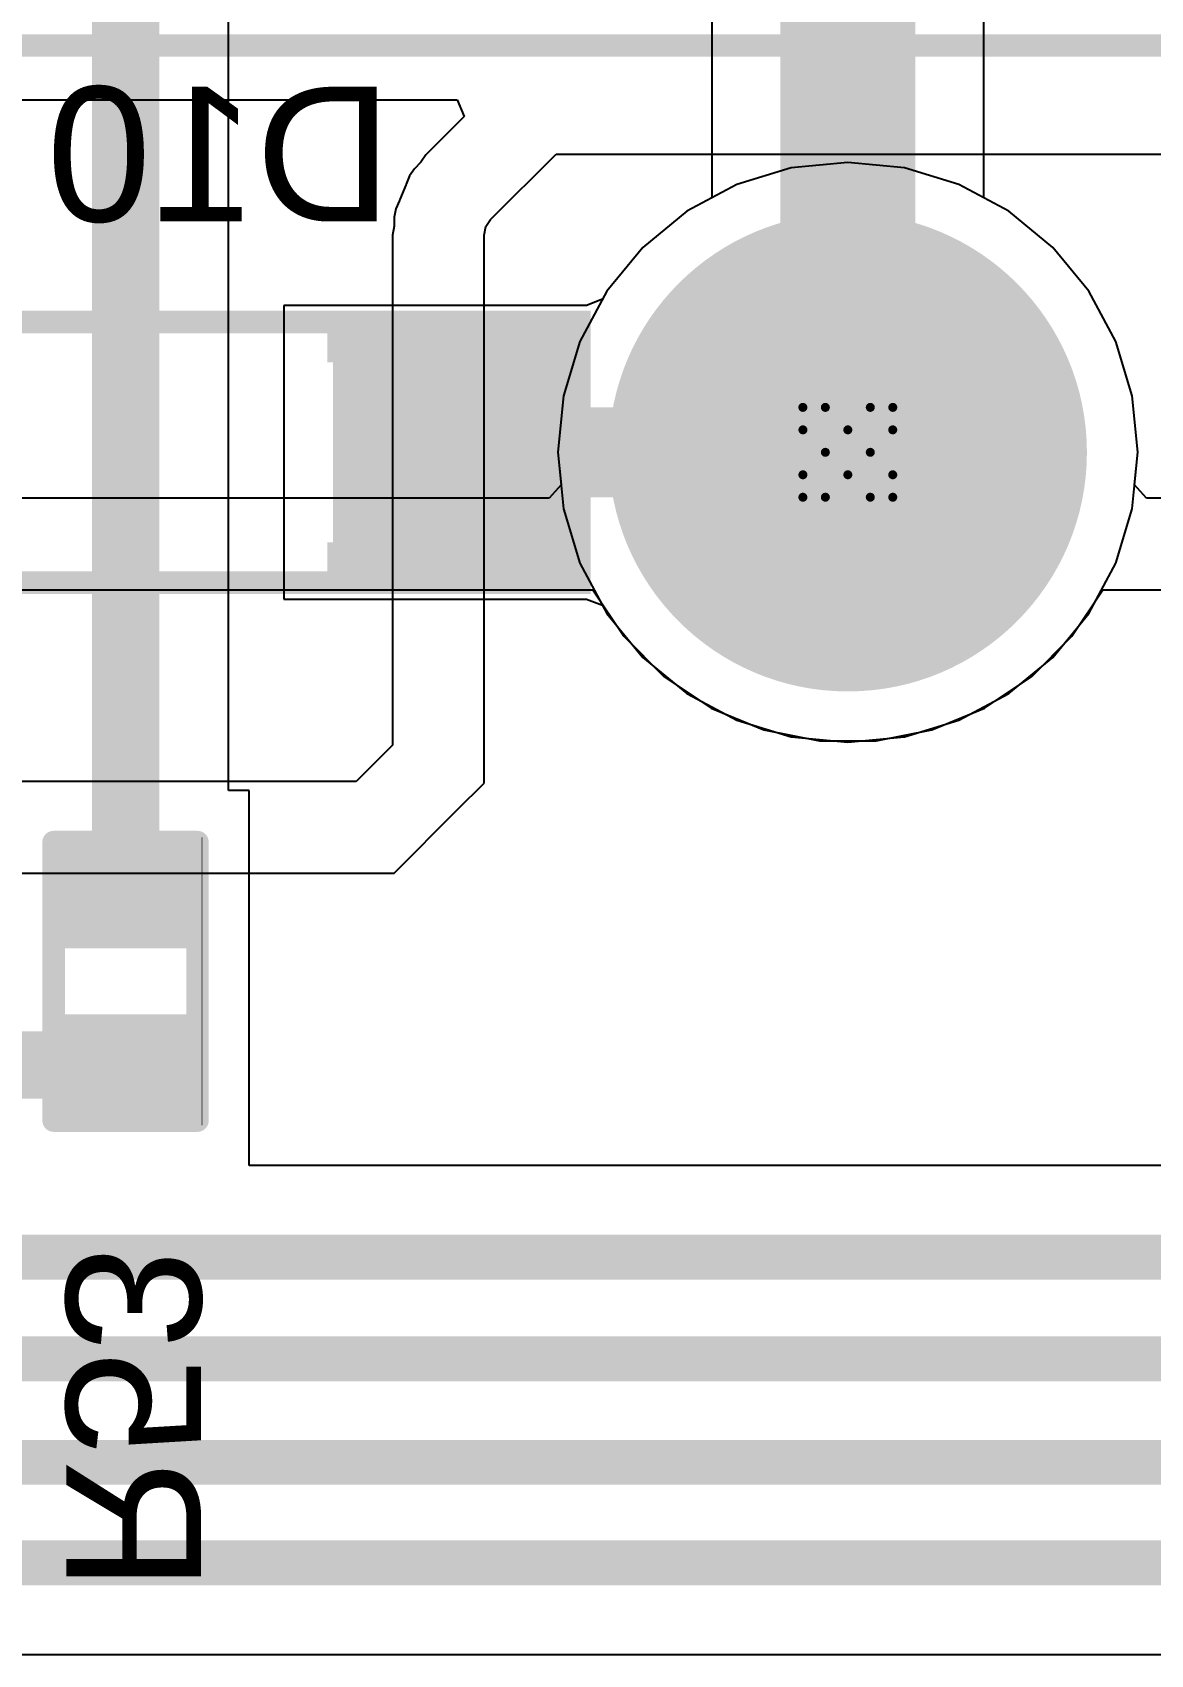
# Model space of a CAD drawing. Header units: inches. Extents: x 0 to 198, y 0 to 199.
# Drawn here: x 2.3275 to 2.5763, y 1.3061 to 1.6671 of the extents above; entities that cross this region are included whole.
import ezdxf

# ---------------------------------------------------------------- set-up
doc = ezdxf.new("R2010")
doc.units = ezdxf.units.IN
doc.header["$MEASUREMENT"] = 0
for name, color, linetype in [('Bottom Layer', 5, 'Continuous'), ('Bottom Overlay', 54, 'Continuous'), ('Bottom Paste', 16, 'Continuous'), ('Bottom Solder', 6, 'Continuous'), ('Drill Drawing', 1, 'Continuous'), ('Layer 1', 16, 'Continuous'), ('Layer 2', 76, 'Continuous'), ('Multi-Layer', 9, 'Continuous'), ('Pad Holes', 156, 'Continuous'), ('Top Layer', 1, 'Continuous'), ('Top Overlay', 2, 'Continuous'), ('Top Solder', 216, 'Continuous')]:
    doc.layers.add(name, color=color, linetype=linetype)
doc.styles.add('Arial', font='', dxfattribs={"height": 0.2})
doc.styles.get('Arial').set_extended_font_data('Arial')

# ---------------------------------------------------------------- blocks, each defined once
blk = doc.blocks.new('R___0402_B_138')
at = {"layer": 'Bottom Layer'}
for points in [[(-0.0095, 0.0125), (-0.0095, -0.0125), (-0.0275, -0.0125), (-0.0275, 0.0125)], [(0.0275, 0.0125), (0.0275, -0.0125), (0.0095, -0.0125), (0.0095, 0.0125)]]:
    blk.add_hatch(color=5, dxfattribs=at).paths.add_polyline_path(points)
at = {"layer": 'Bottom Paste'}
for points in [[(-0.0095, 0.0125), (-0.0095, -0.0125), (-0.0275, -0.0125), (-0.0275, 0.0125)], [(0.0275, 0.0125), (0.0275, -0.0125), (0.0095, -0.0125), (0.0095, 0.0125)]]:
    blk.add_hatch(color=16, dxfattribs=at).paths.add_polyline_path(points)
at = {"layer": 'Bottom Solder'}
for points in [[(-0.00734, 0.01467), (-0.00734, -0.01466), (-0.02967, -0.01466), (-0.02967, 0.01467)], [(0.02967, 0.01467), (0.02967, -0.01466), (0.00733, -0.01466), (0.00733, 0.01467)]]:
    blk.add_hatch(color=6, dxfattribs=at).paths.add_polyline_path(points)
at = {"layer": 'Bottom Overlay'}
for points in [[(-0.031, -0.016, 0.005, 0.005, 0), (-0.031, 0.016, 0.005, 0.005, 0)], [(0.031, 0.016, 0.005, 0.005, 0), (-0.031, 0.016, 0.005, 0.005, 0)], [(0.031, -0.016, 0.005, 0.005, 0), (0.031, 0.016, 0.005, 0.005, 0)], [(0.032, 0.017, 0.000127, 0.000127, 0), (-0.032, 0.017, 0.000127, 0.000127, 0)], [(0.031, -0.016, 0.005, 0.005, 0), (-0.031, -0.016, 0.005, 0.005, 0)]]:
    blk.add_lwpolyline(points, format="xyseb", dxfattribs=at)
for points in [[(-0.03225, 0.016, 0.0025, 0.0025, 1), (-0.02975, 0.016, 0.0025, 0.0025, 1)], [(-0.03225, 0.016, 0.0025, 0.0025, 1), (-0.02975, 0.016, 0.0025, 0.0025, 1)], [(0.02975, 0.016, 0.0025, 0.0025, 1), (0.03225, 0.016, 0.0025, 0.0025, 1)], [(0.02975, 0.016, 0.0025, 0.0025, 1), (0.03225, 0.016, 0.0025, 0.0025, 1)], [(-0.03203, 0.017, 0.0000635, 0.0000635, 1), (-0.03197, 0.017, 0.0000635, 0.0000635, 1)], [(0.03197, 0.017, 0.0000635, 0.0000635, 1), (0.03203, 0.017, 0.0000635, 0.0000635, 1)], [(-0.03225, -0.016, 0.0025, 0.0025, 1), (-0.02975, -0.016, 0.0025, 0.0025, 1)], [(-0.03225, -0.016, 0.0025, 0.0025, 1), (-0.02975, -0.016, 0.0025, 0.0025, 1)], [(0.02975, -0.016, 0.0025, 0.0025, 1), (0.03225, -0.016, 0.0025, 0.0025, 1)], [(0.02975, -0.016, 0.0025, 0.0025, 1), (0.03225, -0.016, 0.0025, 0.0025, 1)]]:
    blk.add_lwpolyline(points, format="xyseb", close=True, dxfattribs=at)
blk = doc.blocks.new('G5RL_1A_E_HR_DC5_216')
at = {"layer": 'Bottom Layer'}
h = blk.add_hatch(color=5, dxfattribs=at)
edge = h.paths.add_edge_path()
edge.add_arc((-0.49215, 0.14765), 0.04921, 0, 360)
at = {"layer": 'Bottom Solder'}
h = blk.add_hatch(color=6, dxfattribs=at)
edge = h.paths.add_edge_path()
edge.add_arc((-0.49215, 0.14765), 0.05321, 0, 360)
at = {"layer": 'Layer 1'}
h = blk.add_hatch(color=16, dxfattribs=at)
edge = h.paths.add_edge_path()
edge.add_arc((-0.49215, 0.14765), 0.04921, 0, 360)
at = {"layer": 'Layer 2'}
h = blk.add_hatch(color=76, dxfattribs=at)
edge = h.paths.add_edge_path()
edge.add_arc((-0.49215, 0.14765), 0.04921, 0, 360)
at = {"layer": 'Multi-Layer'}
h = blk.add_hatch(color=9, dxfattribs=at)
edge = h.paths.add_edge_path()
edge.add_arc((-0.49215, 0.14765), 0.04921, 0, 360)
at = {"layer": 'Pad Holes'}
h = blk.add_hatch(color=7, dxfattribs=at)
edge = h.paths.add_edge_path()
edge.add_arc((-0.49215, 0.14765), 0.02953, 0, 360)
at = {"layer": 'Top Layer'}
h = blk.add_hatch(color=1, dxfattribs=at)
edge = h.paths.add_edge_path()
edge.add_arc((-0.49215, 0.14765), 0.04921, 0, 360)
at = {"layer": 'Top Solder'}
h = blk.add_hatch(color=216, dxfattribs=at)
edge = h.paths.add_edge_path()
edge.add_arc((-0.49215, 0.14765), 0.05321, 0, 360)
at = {"layer": 'Top Overlay'}
blk.add_lwpolyline([(-0.58268, -0.24801, 0.005, 0.005, 0), (-0.58268, 0.25199, 0.005, 0.005, 0)], format="xyseb", dxfattribs=at)
blk.add_lwpolyline([(-0.58268, -0.24801, 0.005, 0.005, 0), (-0.58268, 0.25199, 0.005, 0.005, 0)], format="xyseb", dxfattribs=at)
blk = doc.blocks.new('SOD_123_B_289')
at = {"layer": 'Bottom Layer'}
for points in [[(-0.08071, -0.01772), (-0.08071, 0.01772), (-0.04331, 0.01772), (-0.04331, -0.01772)], [(0.04331, -0.01772), (0.04331, 0.01772), (0.08071, 0.01772), (0.08071, -0.01772)]]:
    blk.add_hatch(color=5, dxfattribs=at).paths.add_polyline_path(points)
at = {"layer": 'Bottom Overlay'}
for points in [[(0.038, 0.02), (0.09663, 0.02), (0.09663, 0.0315), (0.038, 0.0315)], [(0.08346, -0.031), (0.09663, -0.031), (0.09663, 0.031), (0.08346, 0.031)], [(0.038, -0.0315), (0.09663, -0.0315), (0.09663, -0.02), (0.038, -0.02)]]:
    blk.add_hatch(color=54, dxfattribs=at).paths.add_polyline_path(points)
at = {"layer": 'Bottom Paste'}
for points in [[(-0.08071, -0.01772), (-0.08071, 0.01772), (-0.04331, 0.01772), (-0.04331, -0.01772)], [(0.04331, -0.01772), (0.04331, 0.01772), (0.08071, 0.01772), (0.08071, -0.01772)]]:
    blk.add_hatch(color=16, dxfattribs=at).paths.add_polyline_path(points)
at = {"layer": 'Bottom Solder'}
for points in [[(-0.08471, -0.02172), (-0.08471, 0.02172), (-0.03931, 0.02172), (-0.03931, -0.02172)], [(0.03931, -0.02172), (0.03931, 0.02172), (0.08471, 0.02172), (0.08471, -0.02172)]]:
    blk.add_hatch(color=6, dxfattribs=at).paths.add_polyline_path(points)
at = {"layer": 'Bottom Overlay'}
for points in [[(-0.054, 0.023, 0.005, 0.005, 0), (-0.054, 0.029, 0.005, 0.005, 0)], [(-0.054, 0.029, 0.005, 0.005, 0), (0.038, 0.029, 0.005, 0.005, 0)], [(-0.054, -0.029, 0.005, 0.005, 0), (-0.054, -0.023, 0.005, 0.005, 0)], [(-0.054, -0.029, 0.005, 0.005, 0), (0.038, -0.029, 0.005, 0.005, 0)]]:
    blk.add_lwpolyline(points, format="xyseb", dxfattribs=at)
for points in [[(-0.05525, 0.029, 0.0025, 0.0025, 1), (-0.05275, 0.029, 0.0025, 0.0025, 1)], [(-0.05525, 0.029, 0.0025, 0.0025, 1), (-0.05275, 0.029, 0.0025, 0.0025, 1)], [(0.03675, 0.029, 0.0025, 0.0025, 1), (0.03925, 0.029, 0.0025, 0.0025, 1)], [(-0.05525, 0.023, 0.0025, 0.0025, 1), (-0.05275, 0.023, 0.0025, 0.0025, 1)], [(-0.05525, -0.023, 0.0025, 0.0025, 1), (-0.05275, -0.023, 0.0025, 0.0025, 1)], [(-0.05525, -0.029, 0.0025, 0.0025, 1), (-0.05275, -0.029, 0.0025, 0.0025, 1)], [(-0.05525, -0.029, 0.0025, 0.0025, 1), (-0.05275, -0.029, 0.0025, 0.0025, 1)], [(0.03675, -0.029, 0.0025, 0.0025, 1), (0.03925, -0.029, 0.0025, 0.0025, 1)]]:
    blk.add_lwpolyline(points, format="xyseb", close=True, dxfattribs=at)

msp = doc.modelspace()

# ---------------------------------------------------------------- linework, layer by layer
at = {"layer": 'Bottom Layer'}
for p, q in [((2.5392, 1.63026), (2.5392, 1.84206)), ((2.47868, 1.82953), (2.47868, 1.63026)), ((2.37114, 1.49839), (2.37114, 1.73856)), ((2.47868, 1.63026), (2.47309, 1.62728)), ((2.54479, 1.62728), (2.5392, 1.63026)), ((2.47309, 1.62728), (2.46331, 1.61925)), ((2.55456, 1.61925), (2.54479, 1.62728)), ((2.46331, 1.61925), (2.45529, 1.60947)), ((2.56259, 1.60947), (2.55456, 1.61925)), ((2.45435, 1.60771), (2.4508, 1.60634)), ((2.45529, 1.60947), (2.45435, 1.60771)), ((2.56855, 1.59832), (2.56259, 1.60947)), ((2.4508, 1.60634), (2.3834, 1.60634)), ((2.3834, 1.60634), (2.3834, 1.54091)), ((2.4508, 1.60634), (2.4508, 1.60634)), ((2.4508, 1.60634), (2.4508, 1.60634)), ((2.57222, 1.58621), (2.56855, 1.59832)), ((2.57346, 1.57363), (2.57222, 1.58621)), ((2.57222, 1.56104), (2.57346, 1.57363)), ((2.56855, 1.54893), (2.57222, 1.56104)), ((2.56259, 1.53778), (2.56855, 1.54893)), ((2.3834, 1.54091), (2.4508, 1.54091)), ((2.4508, 1.54091), (2.4508, 1.54091)), ((2.4508, 1.54091), (2.4508, 1.54091)), ((2.4508, 1.54091), (2.45433, 1.53958)), ((2.45433, 1.53958), (2.45529, 1.53778)), ((2.45529, 1.53778), (2.46331, 1.528)), ((2.55456, 1.528), (2.56259, 1.53778)), ((2.46331, 1.528), (2.47309, 1.51998)), ((2.54479, 1.51998), (2.55456, 1.528)), ((2.47309, 1.51998), (2.48425, 1.51401)), ((2.53363, 1.51401), (2.54479, 1.51998)), ((2.48425, 1.51401), (2.49635, 1.51034)), ((2.52153, 1.51034), (2.53363, 1.51401)), ((2.49635, 1.51034), (2.50894, 1.5091)), ((2.50894, 1.5091), (2.52153, 1.51034)), ((2.3757, 1.49839), (2.37114, 1.49839)), ((2.3757, 1.45039), (2.3757, 1.49839)), ((2.3757, 1.41488), (2.3757, 1.45039)), ((2.82914, 1.41488), (2.3757, 1.41488)), ((1.18948, 1.30606), (3.22866, 1.30606))]:
    msp.add_line(p, q, dxfattribs=at)
for points in [[(2.50894, 1.57363, 0.03, 0.03, 0), (2.50894, 1.84206, 0.03, 0.03, 0)], [(2.3482, 1.47439, 0.015, 0.015, 0), (2.3482, 1.74587, 0.015, 0.015, 0)], [(2.4181, 1.57363, 0.02, 0.02, 0), (2.50894, 1.57363, 0.02, 0.02, 0)], [(2.22983, 1.43726, 0.015, 0.015, 0), (2.3482, 1.43726, 0.015, 0.015, 0)], [(0.98864, 1.39449, 0.01, 0.01, 0), (3.18985, 1.39449, 0.01, 0.01, 0)], [(1.03885, 1.37186, 0.01, 0.01, 0), (3.19908, 1.37186, 0.01, 0.01, 0)], [(1.08846, 1.34884, 0.01, 0.01, 0), (3.217, 1.34884, 0.01, 0.01, 0)], [(1.18104, 1.32645, 0.01, 0.01, 0), (3.22866, 1.32645, 0.01, 0.01, 0)]]:
    msp.add_lwpolyline(points, format="xyseb", dxfattribs=at)
for points in [[(2.50144, 1.57363, 0.015, 0.015, 1), (2.51644, 1.57363, 0.015, 0.015, 1)], [(2.4131, 1.57363, 0.01, 0.01, 1), (2.4231, 1.57363, 0.01, 0.01, 1)], [(2.50394, 1.57363, 0.01, 0.01, 1), (2.51394, 1.57363, 0.01, 0.01, 1)], [(2.34445, 1.47439, 0.0075, 0.0075, 1), (2.35195, 1.47439, 0.0075, 0.0075, 1)], [(2.34445, 1.43726, 0.0075, 0.0075, 1), (2.35195, 1.43726, 0.0075, 0.0075, 1)]]:
    msp.add_lwpolyline(points, format="xyseb", close=True, dxfattribs=at)
at = {"layer": 'Drill Drawing'}
for points in [[(2.49894, 1.57863, 0.002, 0.002, 0), (2.49894, 1.58363, 0.002, 0.002, 0)], [(2.49894, 1.58363, 0.002, 0.002, 0), (2.50394, 1.58363, 0.002, 0.002, 0)], [(2.50394, 1.58363, 0.002, 0.002, 0), (2.50894, 1.57863, 0.002, 0.002, 0)], [(2.50894, 1.57863, 0.002, 0.002, 0), (2.51394, 1.58363, 0.002, 0.002, 0)], [(2.51394, 1.58363, 0.002, 0.002, 0), (2.51894, 1.58363, 0.002, 0.002, 0)], [(2.51894, 1.57863, 0.002, 0.002, 0), (2.51894, 1.58363, 0.002, 0.002, 0)], [(2.49894, 1.57863, 0.002, 0.002, 0), (2.50394, 1.57363, 0.002, 0.002, 0)], [(2.51394, 1.57363, 0.002, 0.002, 0), (2.51894, 1.57863, 0.002, 0.002, 0)], [(2.49894, 1.56863, 0.002, 0.002, 0), (2.50394, 1.57363, 0.002, 0.002, 0)], [(2.51394, 1.57363, 0.002, 0.002, 0), (2.51894, 1.56863, 0.002, 0.002, 0)], [(2.49894, 1.56363, 0.002, 0.002, 0), (2.49894, 1.56863, 0.002, 0.002, 0)], [(2.50394, 1.56363, 0.002, 0.002, 0), (2.50894, 1.56863, 0.002, 0.002, 0)], [(2.50894, 1.56863, 0.002, 0.002, 0), (2.51394, 1.56363, 0.002, 0.002, 0)], [(2.51894, 1.56363, 0.002, 0.002, 0), (2.51894, 1.56863, 0.002, 0.002, 0)], [(2.49894, 1.56363, 0.002, 0.002, 0), (2.50394, 1.56363, 0.002, 0.002, 0)], [(2.51394, 1.56363, 0.002, 0.002, 0), (2.51894, 1.56363, 0.002, 0.002, 0)]]:
    msp.add_lwpolyline(points, format="xyseb", dxfattribs=at)
for points in [[(2.49844, 1.58363, 0.001, 0.001, 1), (2.49944, 1.58363, 0.001, 0.001, 1)], [(2.49844, 1.58363, 0.001, 0.001, 1), (2.49944, 1.58363, 0.001, 0.001, 1)], [(2.50344, 1.58363, 0.001, 0.001, 1), (2.50444, 1.58363, 0.001, 0.001, 1)], [(2.50344, 1.58363, 0.001, 0.001, 1), (2.50444, 1.58363, 0.001, 0.001, 1)], [(2.51344, 1.58363, 0.001, 0.001, 1), (2.51444, 1.58363, 0.001, 0.001, 1)], [(2.51344, 1.58363, 0.001, 0.001, 1), (2.51444, 1.58363, 0.001, 0.001, 1)], [(2.51844, 1.58363, 0.001, 0.001, 1), (2.51944, 1.58363, 0.001, 0.001, 1)], [(2.51844, 1.58363, 0.001, 0.001, 1), (2.51944, 1.58363, 0.001, 0.001, 1)], [(2.49844, 1.57863, 0.001, 0.001, 1), (2.49944, 1.57863, 0.001, 0.001, 1)], [(2.49844, 1.57863, 0.001, 0.001, 1), (2.49944, 1.57863, 0.001, 0.001, 1)], [(2.50844, 1.57863, 0.001, 0.001, 1), (2.50944, 1.57863, 0.001, 0.001, 1)], [(2.50844, 1.57863, 0.001, 0.001, 1), (2.50944, 1.57863, 0.001, 0.001, 1)], [(2.51844, 1.57863, 0.001, 0.001, 1), (2.51944, 1.57863, 0.001, 0.001, 1)], [(2.51844, 1.57863, 0.001, 0.001, 1), (2.51944, 1.57863, 0.001, 0.001, 1)], [(2.50344, 1.57363, 0.001, 0.001, 1), (2.50444, 1.57363, 0.001, 0.001, 1)], [(2.50344, 1.57363, 0.001, 0.001, 1), (2.50444, 1.57363, 0.001, 0.001, 1)], [(2.51344, 1.57363, 0.001, 0.001, 1), (2.51444, 1.57363, 0.001, 0.001, 1)], [(2.51344, 1.57363, 0.001, 0.001, 1), (2.51444, 1.57363, 0.001, 0.001, 1)], [(2.49844, 1.56863, 0.001, 0.001, 1), (2.49944, 1.56863, 0.001, 0.001, 1)], [(2.49844, 1.56863, 0.001, 0.001, 1), (2.49944, 1.56863, 0.001, 0.001, 1)], [(2.50844, 1.56863, 0.001, 0.001, 1), (2.50944, 1.56863, 0.001, 0.001, 1)], [(2.50844, 1.56863, 0.001, 0.001, 1), (2.50944, 1.56863, 0.001, 0.001, 1)], [(2.51844, 1.56863, 0.001, 0.001, 1), (2.51944, 1.56863, 0.001, 0.001, 1)], [(2.51844, 1.56863, 0.001, 0.001, 1), (2.51944, 1.56863, 0.001, 0.001, 1)], [(2.49844, 1.56363, 0.001, 0.001, 1), (2.49944, 1.56363, 0.001, 0.001, 1)], [(2.49844, 1.56363, 0.001, 0.001, 1), (2.49944, 1.56363, 0.001, 0.001, 1)], [(2.50344, 1.56363, 0.001, 0.001, 1), (2.50444, 1.56363, 0.001, 0.001, 1)], [(2.50344, 1.56363, 0.001, 0.001, 1), (2.50444, 1.56363, 0.001, 0.001, 1)], [(2.51344, 1.56363, 0.001, 0.001, 1), (2.51444, 1.56363, 0.001, 0.001, 1)], [(2.51344, 1.56363, 0.001, 0.001, 1), (2.51444, 1.56363, 0.001, 0.001, 1)], [(2.51844, 1.56363, 0.001, 0.001, 1), (2.51944, 1.56363, 0.001, 0.001, 1)], [(2.51844, 1.56363, 0.001, 0.001, 1), (2.51944, 1.56363, 0.001, 0.001, 1)]]:
    msp.add_lwpolyline(points, format="xyseb", close=True, dxfattribs=at)
at = {"layer": 'Layer 1'}
for p, q in [((2.49635, 1.63691), (2.48425, 1.63324)), ((2.50894, 1.63815), (2.49635, 1.63691)), ((2.52153, 1.63691), (2.50894, 1.63815)), ((2.53363, 1.63324), (2.52153, 1.63691)), ((2.48425, 1.63324), (2.47309, 1.62728)), ((2.54479, 1.62728), (2.53363, 1.63324)), ((2.47309, 1.62728), (2.46331, 1.61925)), ((2.55456, 1.61925), (2.54479, 1.62728)), ((2.46331, 1.61925), (2.45529, 1.60947)), ((2.56259, 1.60947), (2.55456, 1.61925)), ((2.45529, 1.60947), (2.44933, 1.59832)), ((2.56855, 1.59832), (2.56259, 1.60947)), ((2.44933, 1.59832), (2.44566, 1.58621)), ((2.57222, 1.58621), (2.56855, 1.59832)), ((2.44566, 1.58621), (2.44442, 1.57363)), ((2.57346, 1.57363), (2.57222, 1.58621)), ((2.44442, 1.57363), (2.44566, 1.56104)), ((2.57222, 1.56104), (2.57346, 1.57363)), ((2.44566, 1.56104), (2.44933, 1.54893)), ((2.56855, 1.54893), (2.57222, 1.56104)), ((2.44933, 1.54893), (2.45529, 1.53778)), ((2.56259, 1.53778), (2.56855, 1.54893)), ((2.45529, 1.53778), (2.46331, 1.528)), ((2.55456, 1.528), (2.56259, 1.53778)), ((2.46331, 1.528), (2.47309, 1.51998)), ((2.54479, 1.51998), (2.55456, 1.528)), ((2.47309, 1.51998), (2.48425, 1.51401)), ((2.53363, 1.51401), (2.54479, 1.51998)), ((2.48425, 1.51401), (2.49635, 1.51034)), ((2.52153, 1.51034), (2.53363, 1.51401)), ((2.49635, 1.51034), (2.50894, 1.5091)), ((2.50894, 1.5091), (2.52153, 1.51034))]:
    msp.add_line(p, q, dxfattribs=at)
at = {"layer": 'Layer 2'}
for p, q in [((2.49635, 1.63691), (2.48425, 1.63324)), ((2.50894, 1.63815), (2.49635, 1.63691)), ((2.52153, 1.63691), (2.50894, 1.63815)), ((2.53363, 1.63324), (2.52153, 1.63691)), ((2.48425, 1.63324), (2.47309, 1.62728)), ((2.54479, 1.62728), (2.53363, 1.63324)), ((2.47309, 1.62728), (2.46331, 1.61925)), ((2.55456, 1.61925), (2.54479, 1.62728)), ((2.46331, 1.61925), (2.45529, 1.60947)), ((2.56259, 1.60947), (2.55456, 1.61925)), ((2.45529, 1.60947), (2.44933, 1.59832)), ((2.56855, 1.59832), (2.56259, 1.60947)), ((2.44933, 1.59832), (2.44566, 1.58621)), ((2.57222, 1.58621), (2.56855, 1.59832)), ((2.44566, 1.58621), (2.44442, 1.57363)), ((2.57346, 1.57363), (2.57222, 1.58621)), ((2.44442, 1.57363), (2.44513, 1.56636)), ((2.57275, 1.56636), (2.57346, 1.57363)), ((2.44245, 1.5634), (2.27785, 1.5634)), ((2.44513, 1.56636), (2.44245, 1.5634)), ((2.57543, 1.5634), (2.57275, 1.56636)), ((2.77357, 1.5634), (2.57543, 1.5634)), ((2.27785, 1.54301), (2.45217, 1.54301)), ((2.45217, 1.54301), (2.45906, 1.53269)), ((2.55882, 1.53269), (2.56571, 1.54301)), ((2.56571, 1.54301), (2.77357, 1.54301)), ((2.45906, 1.53269), (2.46801, 1.52375)), ((2.54987, 1.52375), (2.55882, 1.53269)), ((2.46801, 1.52375), (2.47852, 1.51672)), ((2.53936, 1.51672), (2.54987, 1.52375)), ((2.47852, 1.51672), (2.49021, 1.51188)), ((2.52767, 1.51188), (2.53936, 1.51672)), ((2.49021, 1.51188), (2.50262, 1.50941)), ((2.50262, 1.50941), (2.51526, 1.50941)), ((2.51526, 1.50941), (2.52767, 1.51188))]:
    msp.add_line(p, q, dxfattribs=at)
at = {"layer": 'Top Layer'}
for p, q in [((2.1415, 1.65206), (2.42199, 1.65206)), ((2.42199, 1.65206), (2.42353, 1.64836)), ((2.42353, 1.64836), (2.415, 1.63984)), ((2.415, 1.63984), (2.41389, 1.63817)), ((2.42942, 1.62542), (2.444, 1.64)), ((2.444, 1.64), (2.585, 1.64)), ((2.41247, 1.63675), (2.41141, 1.63518)), ((2.41389, 1.63817), (2.41247, 1.63675)), ((2.41056, 1.63311), (2.40923, 1.62989)), ((2.41058, 1.63322), (2.41056, 1.63311)), ((2.41065, 1.63332), (2.41058, 1.63322)), ((2.41141, 1.63518), (2.41065, 1.63332)), ((2.41141, 1.63518), (2.41141, 1.63518)), ((2.40914, 1.62968), (2.40837, 1.62783)), ((2.40916, 1.6298), (2.40914, 1.62968)), ((2.40923, 1.62989), (2.40916, 1.6298)), ((2.40837, 1.62783), (2.408, 1.62597)), ((2.408, 1.62597), (2.408, 1.62396)), ((2.42837, 1.62385), (2.42942, 1.62542)), ((2.408, 1.62396), (2.40761, 1.62199)), ((2.40761, 1.62199), (2.40761, 1.50845)), ((2.428, 1.62199), (2.42837, 1.62385)), ((2.428, 1.5), (2.428, 1.62199)), ((2.40761, 1.50845), (2.39955, 1.50039)), ((2.39955, 1.50039), (1.98945, 1.50039)), ((2.42203, 1.49403), (2.428, 1.5)), ((2.408, 1.48), (2.42203, 1.49403)), ((2.42203, 1.49403), (2.42203, 1.49403)), ((1.981, 1.48), (2.408, 1.48))]:
    msp.add_line(p, q, dxfattribs=at)

# ---------------------------------------------------------------- block references
at = {"rotation": 270}
for name, p in [('G5RL_1A_E_HR_DC5_216', (2.36129, 1.08147)), ('R___0402_B_138', (2.3482, 1.45589))]:
    msp.add_blockref(name, p, dxfattribs=at)
msp.add_blockref('SOD_123_B_289', (2.35509, 1.57362))

# ---------------------------------------------------------------- texts
at = {"layer": 'Bottom Overlay', "style": 'Arial', "text_generation_flag": 2}
for s, rotation, p in [('D10', 360, (2.40749, 1.625)), ('R53', 270, (2.335, 1.32001))]:
    msp.add_text(s, height=0.03, rotation=rotation, dxfattribs=at).set_placement(p)

doc.saveas('drawing.dxf')
